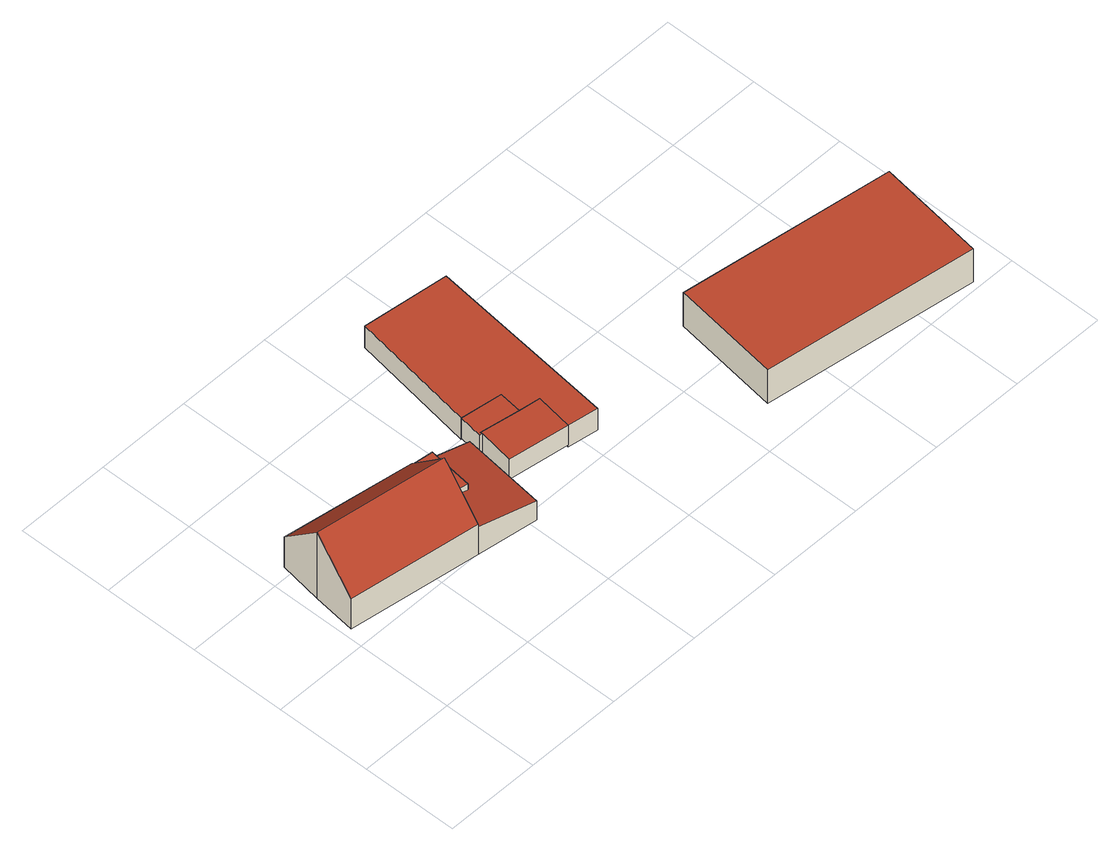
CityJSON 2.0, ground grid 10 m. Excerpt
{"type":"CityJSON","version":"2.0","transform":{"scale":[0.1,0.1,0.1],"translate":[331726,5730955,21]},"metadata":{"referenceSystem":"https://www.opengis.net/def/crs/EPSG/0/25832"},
"CityObjects":{
"building1":{"type":"Building","attributes":{"Gemeindeschluessel":"05170012","Geometrietyp2DReferenz":"3000","function":"31001_1010"},"address":[{"country":"Germany","locality":"Hamminkeln","thoroughfareNumber":"96","thoroughfareName":"Diersfordter Straße"}],"children":["building1-1","building1-2"]},
"building1-1":{"type":"BuildingPart","attributes":{"roofType":"3100","measuredHeight":8.35},"parents":["building1"],"geometry":[{"type":"MultiSurface","lod":"2","boundaries":[[[0,1,2,3]],[[4,5,1,0]],[[6,7,5,4]],[[8,9,7,6]],[[10,11,9,8]],[[12,13,11,10]],[[4,0,3,14,6]],[[12,10,8,6,14]],[[1,5,7,9,11,13,15,2]],[[12,14,16,17]],[[16,15,13,17]],[[14,3,18,16]],[[15,16,18,2]]],"semantics":{"surfaces":[{"type":"WallSurface"},{"type":"RoofSurface"},{"type":"GroundSurface"},{"type":"ClosureSurface"}],"values":[0,0,0,0,0,0,1,1,2,0,3,0,3]}}]},
"building1-2":{"type":"BuildingPart","attributes":{"roofType":"1000","measuredHeight":3.86},"parents":["building1"],"geometry":[{"type":"MultiSurface","lod":"2","boundaries":[[[19,20,13,17]],[[21,22,20,19]],[[18,2,22,21]],[[19,17,18,21]],[[13,20,22,2]],[[16,17,13,15]],[[18,16,15,2]]],"semantics":{"surfaces":[{"type":"WallSurface"},{"type":"RoofSurface"},{"type":"GroundSurface"},{"type":"ClosureSurface"}],"values":[0,0,0,1,2,3,3]}}]},
"building2":{"type":"Building","attributes":{"Geometrietyp2DReferenz":"3000","Gemeindeschluessel":"05170012","function":"51009_1610","roofType":"2100","measuredHeight":3.54},"geometry":[{"type":"Solid","lod":"2","boundaries":[[[[23,2,1,24]],[[25,22,2,23]],[[26,20,22,25]],[[27,28,20,26]],[[29,30,28,27]],[[24,1,30,29]],[[27,26,25,23,24,29]],[[2,22,20,28,30,1]]]],"semantics":{"surfaces":[{"type":"WallSurface"},{"type":"RoofSurface"},{"type":"GroundSurface"}],"values":[[0,0,0,0,0,0,1,2]]}}]},
"building3":{"type":"Building","attributes":{"Geometrietyp2DReferenz":"3000","Gemeindeschluessel":"05170012","function":"31001_2100","roofType":"1000","measuredHeight":2.48},"address":[{"country":"Germany","locality":"Hamminkeln","thoroughfareNumber":"96","thoroughfareName":"Diersfordter Straße"}],"geometry":[{"type":"Solid","lod":"2","boundaries":[[[[31,32,33,34]],[[35,36,32,31]],[[37,38,36,35]],[[39,40,38,37]],[[41,42,40,39]],[[34,33,42,41]],[[39,37,35,31,34,41]],[[32,36,38,40,42,33]]]],"semantics":{"surfaces":[{"type":"WallSurface"},{"type":"RoofSurface"},{"type":"GroundSurface"}],"values":[[0,0,0,0,0,0,1,2]]}}]},
"building4":{"type":"Building","attributes":{"Geometrietyp2DReferenz":"3000","Gemeindeschluessel":"05170012","function":"31001_2100","roofType":"1000","measuredHeight":2.47},"address":[{"country":"Germany","locality":"Hamminkeln","thoroughfareNumber":"96","thoroughfareName":"Diersfordter Straße"}],"geometry":[{"type":"Solid","lod":"2","boundaries":[[[[43,44,45,46]],[[47,48,44,43]],[[31,32,48,47]],[[34,33,32,31]],[[41,42,33,34]],[[46,45,42,41]],[[34,31,47,43,46,41]],[[44,48,32,33,42,45]]]],"semantics":{"surfaces":[{"type":"WallSurface"},{"type":"RoofSurface"},{"type":"GroundSurface"}],"values":[[0,0,0,0,0,0,1,2]]}}]},
"building5":{"type":"Building","attributes":{"Geometrietyp2DReferenz":"3000","Gemeindeschluessel":"05170012","function":"31001_2100","roofType":"1000","measuredHeight":2.71},"address":[{"country":"Germany","locality":"Hamminkeln","thoroughfareNumber":"96","thoroughfareName":"Diersfordter Straße"}],"geometry":[{"type":"Solid","lod":"2","boundaries":[[[[49,50,51,52]],[[53,54,50,49]],[[37,55,54,53]],[[35,56,55,37]],[[31,57,56,35]],[[47,58,57,31]],[[43,59,58,47]],[[52,51,59,43]],[[47,31,35,37,53,49,52,43]],[[50,54,55,56,57,58,59,51]]]],"semantics":{"surfaces":[{"type":"WallSurface"},{"type":"RoofSurface"},{"type":"GroundSurface"}],"values":[[0,0,0,0,0,0,0,0,1,2]]}}]},
"building6":{"type":"Building","attributes":{"Geometrietyp2DReferenz":"3000","Gemeindeschluessel":"05170012","function":"31001_2100","roofType":"1000","measuredHeight":4.2},"address":[{"country":"Germany","locality":"Hamminkeln","thoroughfareNumber":"96","thoroughfareName":"Diersfordter Straße"}],"geometry":[{"type":"Solid","lod":"2","boundaries":[[[[60,61,62,63]],[[64,65,61,60]],[[66,67,65,64]],[[63,62,67,66]],[[64,60,63,66]],[[61,65,67,62]]]],"semantics":{"surfaces":[{"type":"WallSurface"},{"type":"RoofSurface"},{"type":"GroundSurface"}],"values":[[0,0,0,0,1,2]]}}]}
},
"vertices":[
[142,97,44],[142,97,6],[148,139,6],[148,139,86],[6,117,44],[6,117,6],[12,162,89],[12,162,6],[19,207,44],[19,207,6],[154,186,44],[154,186,6],[154,185,45],[154,185,6],[148,142,89],[148,142,6],[148,142,44],[154,185,44],[148,139,44],
[176,182,44],[176,182,6],[170,135,44],[170,135,6],
[148,139,41],[142,97,41],[170,135,37],[176,182,37],[216,176,30],[216,176,6],[205,88,30],[205,88,6],
[270,169,31],[270,169,6],[229,176,6],[229,176,31],[292,166,31],[292,166,6],[286,127,31],[286,127,6],[223,137,31],[223,137,6],[229,174,31],[229,174,6],
[230,199,31],[230,199,6],[226,174,6],[226,174,31],[273,193,31],[273,193,6],
[340,320,31],[340,320,4],[251,331,4],[251,331,31],[317,122,31],[317,122,4],[286,127,4],[292,166,4],[270,169,4],[273,193,4],[230,199,4],
[676,120,44],[676,120,2],[455,152,2],[455,152,44],[660,7,44],[660,7,2],[439,39,44],[439,39,2]
]}
